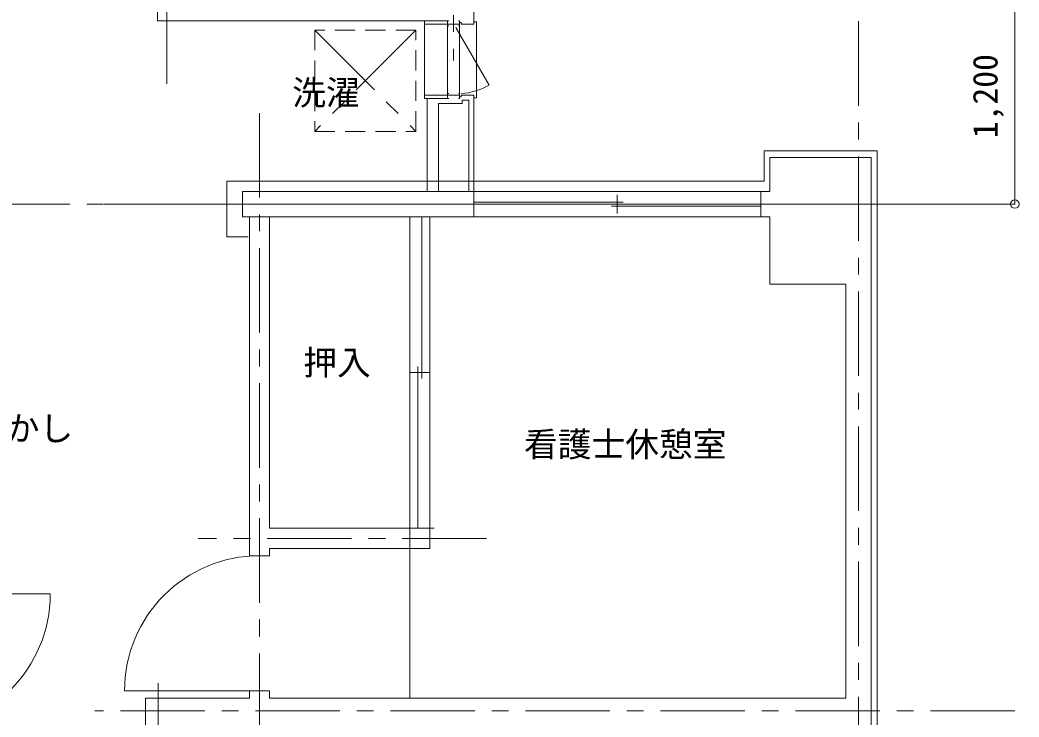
# Model space of a CAD drawing. Units: millimetres, scale not verified. Extents: x -19928 to 19928, y -13899 to 13899.
# Drawn here: x 6136 to 12057, y -9777 to -5650 of the extents above; entities that cross this region are included whole.
import ezdxf
from ezdxf.enums import TextEntityAlignment as Align

# ---------------------------------------------------------------- set-up
doc = ezdxf.new("R2010")
doc.units = ezdxf.units.MM
doc.header["$LTSCALE"] = 100
doc.header["$PDMODE"] = 32
doc.header["$PDSIZE"] = 50
doc.linetypes.add('CHAIN1', pattern=[8, 5, -1, 1, -1])
doc.linetypes.add('DASHED1', pattern=[1.8, 1.2, -0.6])
doc.layers.add('0-0_躯体', color=4, linetype='Continuous', lineweight=9)
doc.styles.add('ＭＳ ゴシック', font='')
doc.styles.get('ＭＳ ゴシック').set_extended_font_data('MS Gothic')

msp = doc.modelspace()

# ---------------------------------------------------------------- linework, layer by layer
at = {"layer": '0-0_躯体', "linetype": 'CHAIN1'}
for p, q in [((8705.8, -220.2), (8705.8, -5888.7)), ((7005.8, -6027.4), (7005.8, -2665.3)), ((11105.8, -5657.2), (11105.8, -11829.2)), ((7882.9, -5709.1), (8482.9, -6309.1)), ((8482.9, -5709.1), (7882.9, -6309.1)), ((7555.8, -6200.7), (7555.8, -9948.6)), ((12031.7, -6739.7), (-6896.2, -6739.7)), ((8901.6, -8719.7), (7193.2, -8719.7)), ((6955.8, -9576.8), (6955.8, -11829.2)), ((12031.7, -9739.7), (6580.8, -9739.7))]:
    msp.add_line(p, q, dxfattribs=at)
at = {"layer": '0-0_躯体'}
for p, q in [((8825.8, -5674.7), (8825.8, -419.7)), ((6951.3, -5654.7), (6951.3, -4679.7)), ((12031.7, -5539.7), (12031.7, -6739.7)), ((6951.3, -5654.7), (8533.3, -5654.7)), ((8533.3, -5654.7), (8668.8, -5654.7)), ((8533.3, -5654.7), (8533.3, -5674.7)), ((8533.3, -5674.7), (8533.3, -6094.7)), ((8533.3, -5674.7), (8668.8, -5674.7)), ((8670.8, -5654.7), (8670.8, -5684.7)), ((8670.8, -5654.7), (8676.9, -5654.7)), ((8670.8, -5674.7), (8740.8, -5674.7)), ((8740.8, -5654.7), (8734.7, -5654.7)), ((8740.8, -5654.7), (8740.8, -5684.7)), ((8750.8, -5674.7), (8825.8, -5674.7)), ((8825.8, -5659.7), (8840.8, -5659.7)), ((8840.8, -5659.7), (8840.8, -6109.7)), ((8670.8, -5684.7), (8670.8, -6084.7)), ((8670.8, -5684.7), (8676.9, -5684.7)), ((8720.2, -5694.6), (8916, -6035.3)), ((8735.3, -5684.7), (8740.8, -5684.7)), ((8740.8, -5684.7), (8740.8, -6084.7)), ((8533.3, -6094.7), (8668.8, -6094.7)), ((8533.3, -6114.7), (8533.3, -6094.7)), ((8670.8, -6114.7), (8670.8, -6084.7)), ((8670.8, -6084.7), (8676.9, -6084.7)), ((8670.8, -6094.7), (8740.8, -6094.7)), ((8735.3, -6084.7), (8740.8, -6084.7)), ((8750.8, -6094.7), (8825.8, -6094.7)), ((8825.8, -6664.7), (8825.8, -6094.7)), ((8533.3, -6114.7), (8668.8, -6114.7)), ((8548.8, -6664.7), (8548.8, -6114.7)), ((8615.8, -6664.7), (8615.8, -6144.7)), ((8615.8, -6144.7), (8756.8, -6144.7)), ((8670.8, -6114.7), (8676.9, -6114.7)), ((8740.8, -6114.7), (8734.7, -6114.7)), ((8756.8, -6124.7), (8756.8, -6144.7)), ((8756.8, -6124.7), (8795.8, -6124.7)), ((8795.8, -6664.7), (8795.8, -6124.7)), ((8825.8, -6109.7), (8840.8, -6109.7)), ((11215.8, -6424.7), (10545.8, -6424.7)), ((10545.8, -6604.7), (10545.8, -6424.7)), ((11215.8, -6424.7), (11215.8, -11829.2)), ((10580.8, -6464.7), (11180.8, -6464.7)), ((10580.8, -6664.7), (10580.8, -6464.7)), ((11180.8, -6464.7), (11180.8, -11829.2)), ((7455.8, -6664.7), (7455.8, -6814.7)), ((10580.8, -6664.7), (7455.8, -6664.7)), ((8825.8, -6814.7), (8825.8, -6664.7)), ((9675.8, -6794.7), (9675.8, -6684.7)), ((10525.8, -6814.7), (10525.8, -6664.7)), ((12031.7, -6739.7), (6635.2, -6739.7)), ((12031.7, -6739.7), (8816.6, -6739.7)), ((8825.8, -6727.7), (9710.8, -6727.7)), ((12031.7, -6739.7), (9977.8, -6739.7)), ((9640.8, -6751.7), (10525.8, -6751.7)), ((10580.8, -6814.7), (7455.8, -6814.7)), ((7495.8, -6814.7), (7495.8, -8822.2)), ((7615.8, -6814.7), (7615.8, -8659.7)), ((8445.8, -6814.7), (8445.8, -9664.7)), ((8517.8, -6814.7), (8517.8, -7772.2)), ((8550.8, -6814.7), (8590.8, -6814.7)), ((8565.8, -6814.7), (8565.8, -8779.7)), ((10580.8, -7214.7), (10580.8, -6814.7)), ((11030.8, -7214.7), (10580.8, -7214.7)), ((11030.8, -7214.7), (11030.8, -9664.7)), ((8450.8, -7737.2), (8560.8, -7737.2)), ((8493.8, -7702.2), (8493.8, -8659.7)), ((8567.2, -8659.7), (7615.8, -8659.7)), ((8550.8, -8659.7), (8590.8, -8659.7)), ((7615.8, -8779.7), (7615.8, -8822.2)), ((8567.2, -8779.7), (7615.8, -8779.7)), ((7615.8, -8822.2), (7495.8, -8822.2)), ((6315.8, -9048.2), (5455.8, -9048.2)), ((7615.8, -9622.2), (6755.8, -9622.2)), ((7495.8, -9622.2), (7495.8, -9664.7)), ((7615.8, -9622.2), (7615.8, -9664.7)), ((6880.8, -9664.7), (6880.8, -11239.7)), ((6880.8, -9664.7), (7495.8, -9664.7)), ((7615.8, -9664.7), (11030.8, -9664.7))]:
    msp.add_line(p, q, dxfattribs=at)
at = {"layer": '0-0_躯体', "linetype": 'DASHED1'}
for p, q in [((7882.9, -5709.1), (7882.9, -6309.1)), ((8482.9, -5709.1), (7882.9, -5709.1)), ((8482.9, -6309.1), (8482.9, -5709.1)), ((7882.9, -6309.1), (8482.9, -6309.1))]:
    msp.add_line(p, q, dxfattribs=at)
at = {"layer": '0-0_躯体'}
for points in [[(8740.8, -5664.7), (8750.8, -5664.7), (8750.8, -5674.7)], [(8740.8, -6084.7), (8740.8, -6114.7), (8740.8, -6084.7)], [(8740.8, -6104.7), (8750.8, -6104.7), (8750.8, -6094.7)], [(10545.8, -6604.7), (7363.1, -6604.7), (7363.1, -6934.1), (7489.5, -6934.1)]]:
    msp.add_lwpolyline(points, dxfattribs=at)
for centre, radius, start, end in [((8720.2, -5694.6), 392.9, 274.60614, 299.88281), ((7555.8, -9622.2), 800, 90, 180), ((5515.8, -9048.2), 800, 270, 0)]:
    msp.add_arc(centre, radius, start, end, dxfattribs=at)
msp.add_point((12031.7, -6739.7), dxfattribs=at)

# ---------------------------------------------------------------- texts
at = {"layer": '0-0_躯体', "style": 'ＭＳ ゴシック'}
msp.add_text('1,200', height=146.6, rotation=90, dxfattribs=at).set_placement((11973.4, -6350.1), align=Align.BOTTOM_LEFT)
for s, p in [('洗濯', (7749.9, -6197.1)), ('押入', (7815.3, -7795.4)), ('湯沸かし', (5652, -8185.7)), ('看護士休憩室', (9123.5, -8279.8))]:
    msp.add_text(s, height=146.6, dxfattribs=at).set_placement(p, align=Align.BOTTOM_LEFT)

doc.saveas('drawing.dxf')
